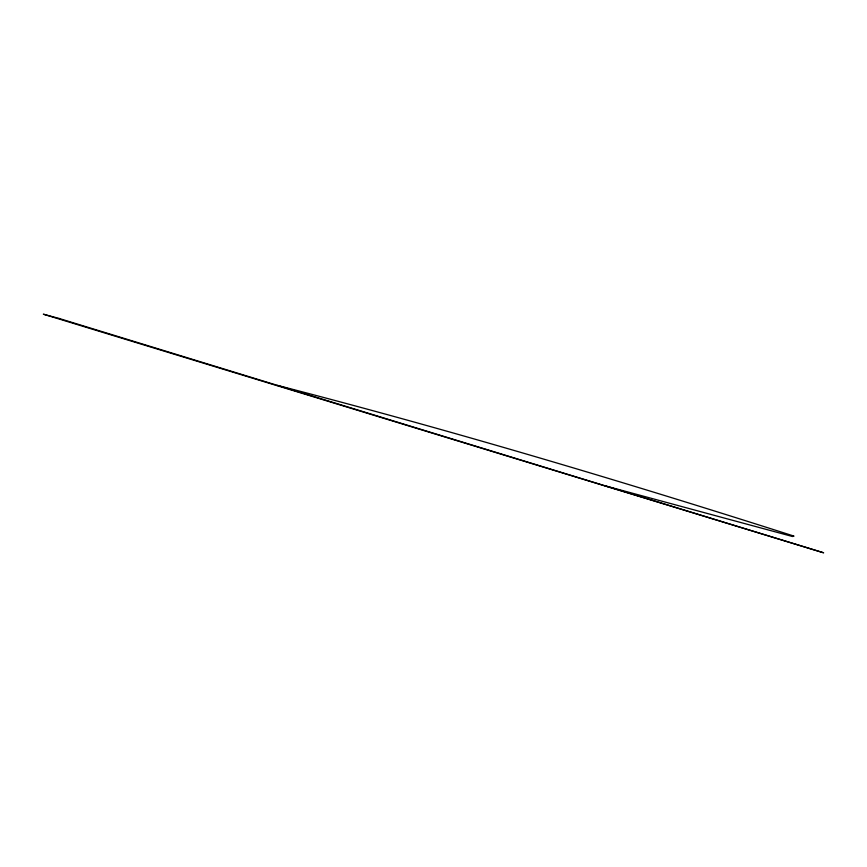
<?xml version="1.0" encoding="UTF-8"?>
<svg xmlns="http://www.w3.org/2000/svg" width="867" height="867" viewBox="0 0 867 867"><rect width="100%" height="100%" fill="white"/><g stroke="black" fill="none" stroke-linecap="round" stroke-linejoin="round"><path stroke-width="1.3" d="M277.44 385.382C451.154 430.227 623.113 481.499 793.988 536.109L792.514 536.51L605.166 485.834M58.967 318.417L43.35 314.19L823.65 552.81L58.967 318.417"/></g></svg>
